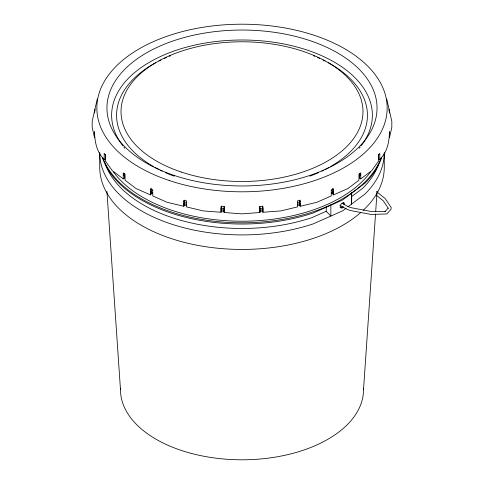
<?xml version="1.0" encoding="UTF-8"?>
<svg xmlns="http://www.w3.org/2000/svg" width="484" height="484" viewBox="0 0 484 484"><rect width="100%" height="100%" fill="white"/><g stroke="black" fill="none" stroke-linecap="round" stroke-linejoin="round"><path stroke-width="0.73" d="M351.729 192.511L351.626 204.073L351.626 193.183M363.526 389.638L375.517 214.025M375.675 211.768L377.066 191.416M97.284 98.93L92.178 121.315L92.178 127.365L94.537 137.71L94.537 131.66C94.761 141.715 96.54 152.043 104.199 159.393L105.458 159.091L105.458 154.384M124.334 173.708L124.334 178.414L123.251 178.892L123.251 172.842L125.06 174.204L125.06 180.254L136.058 188.53L150.397 194.883L150.397 188.833L152.75 189.873L152.75 195.923L167.089 202.276L183.787 206.269L183.787 200.219L186.528 200.872L186.528 206.922L203.226 210.915L221.14 212.276L221.321 206.123M359.666 173.708L359.666 178.414L360.749 178.892L360.749 172.842L358.94 174.204L358.94 180.254L347.942 188.53L333.603 194.883L333.603 188.833L331.25 189.873L331.25 195.923L316.911 202.276L300.213 206.269L300.213 200.219L297.472 200.872L297.472 206.922L280.774 210.915L262.86 212.276L262.86 206.226L259.92 206.45L259.92 212.5L242 213.868L224.08 212.5L224.261 206.347M183.787 206.269L184.307 205.543L184.307 200.164M378.542 154.384L378.542 159.091L379.801 159.393C387.46 152.043 389.239 141.715 389.463 131.66L389.463 137.71L391.822 127.365L391.822 121.315L386.716 98.93M384.998 211.671L388.216 208.096M150.397 194.883L151.226 194.259L151.226 188.209M360.749 178.892L371.748 170.616L378.663 160.972L378.663 154.922L379.801 153.343L379.801 159.393M351.729 196.546L362.812 188.209A139.501 80.544 0 0 0 378.234 165.274M346.211 208.144L342.605 210.861L313.136 223.911A142.272 82.141 0 0 1 99.728 152.775L99.728 167.301A142.272 82.141 0 0 0 200.957 245.945A142.272 82.141 0 0 0 360.592 212.676M348.014 206.789L365.214 193.848A142.272 82.141 0 0 0 384.272 152.775L384.272 167.301A142.272 82.141 0 0 1 363.224 210.298M326.198 206.583L326.198 211.29L311.75 217.685A139.501 80.544 0 0 1 105.766 165.274M329.519 205.192L330.844 205.18L330.844 216.07L326.198 211.29M385.3 211.393L371.434 211.556L350.7 207.618L347.627 206.384L342.103 203.195M339.841 205.228L346.187 208.894L350.029 210.443L371.065 214.436L386.807 213.946L391.024 209.257L391.187 207.497L385.276 198.64L376.6 191.724M333.603 194.883L332.774 194.259L332.774 188.209M123.251 178.892L112.252 170.616L105.337 160.972L105.337 154.922L104.199 153.343L104.199 159.393M376.413 195.324L383.316 200.818L388.349 208.368M300.213 206.269L299.693 205.543L299.693 200.164M262.86 212.276L262.679 206.123M259.92 212.5L259.739 206.347M106.934 191.416L120.474 389.638M389.463 110.969L389.463 112.984M389.075 109.275L389.075 111.29M224.08 212.5L224.08 206.45L221.14 206.226L221.14 212.276M94.924 109.275L94.924 111.29M94.537 110.969L94.537 112.984M328.231 62.678A125.423 72.412 0 0 1 330.687 166.472M328.854 167.506A125.423 72.412 0 0 1 325.048 169.527M323.748 170.186A125.423 72.412 0 0 1 321.751 171.154M318.357 172.715A125.423 72.412 0 0 1 309.845 176.17M174.155 176.17A125.423 72.412 0 0 1 165.643 172.715M162.249 171.154A125.423 72.412 0 0 1 160.252 170.186M158.952 169.527A125.423 72.412 0 0 1 155.146 167.506M153.313 166.472A125.423 72.412 0 0 1 155.769 62.678M158.952 61.002A125.423 72.412 0 0 1 160.912 60.016M164.276 58.431A125.423 72.412 0 0 1 166.339 57.511M169.14 56.325A125.423 72.412 0 0 1 170.556 55.745M313.444 55.745A125.423 72.412 0 0 1 314.86 56.325M317.661 57.511A125.423 72.412 0 0 1 319.724 58.431M323.088 60.016A125.423 72.412 0 0 1 325.048 61.002M122.906 145.89A130.371 75.268 0 0 1 242 39.997A130.371 75.268 0 0 1 361.094 145.89M360.144 147.088A130.371 75.268 0 0 1 359.164 148.279M124.836 148.279A130.371 75.268 0 0 1 123.856 147.088M333.682 189.28A139.501 80.544 0 0 1 331.691 190.26M300.503 201.695A139.501 80.544 0 0 1 297.587 202.445M263.236 208.18A139.501 80.544 0 0 1 259.448 208.483M224.552 208.483A139.501 80.544 0 0 1 220.764 208.18M186.413 202.445A139.501 80.544 0 0 1 183.496 201.695M152.309 190.26A139.501 80.544 0 0 1 150.318 189.28M370.441 172.11A139.501 80.544 0 0 1 242 221.218A139.501 80.544 0 0 1 113.558 172.11M363.496 388.18A121.526 70.162 0 0 1 242 459.8A121.526 70.162 0 0 1 120.504 388.18M343.368 202.548A2.965 1.712 -60 0 1 343.579 204.266M342.605 206.299A2.965 1.712 -60 0 1 340.07 207.376M343.513 206.825A3.001 1.494 -66.1 0 1 342.605 207.836A3.001 1.942 -53 0 1 340.924 207.866A2.946 1.912 -53 0 1 340.924 204.448A3.001 1.942 -53 0 1 342.605 202.996A3.001 1.494 -66.1 0 1 343.888 202.736A2.946 1.464 -66.1 0 1 344.36 204.72M381.719 157.385A142.272 82.141 0 0 1 365.214 182.958L342.605 199.971L313.136 213.02A142.272 82.141 0 0 1 102.281 157.385M380.938 158.359A142.272 82.141 0 0 1 242 222.815A142.272 82.141 0 0 1 103.062 158.359M360.592 175.166A142.272 82.141 0 0 1 359.491 176.103M333.7 192.59A142.272 82.141 0 0 1 331.685 193.552M300.467 204.672A142.272 82.141 0 0 1 297.551 205.41M263.217 211.006A142.272 82.141 0 0 1 260.192 211.254M223.808 211.254A142.272 82.141 0 0 1 220.783 211.006M186.449 205.41A142.272 82.141 0 0 1 183.533 204.672M152.315 193.552A142.272 82.141 0 0 1 150.3 192.59M124.509 176.103A142.272 82.141 0 0 1 123.408 175.166M360.592 173.956A142.272 82.141 0 0 1 359.491 174.893M333.7 191.38A142.272 82.141 0 0 1 331.685 192.342M300.467 203.462A142.272 82.141 0 0 1 297.551 204.2M263.217 209.796A142.272 82.141 0 0 1 260.192 210.044M223.808 210.044A142.272 82.141 0 0 1 220.783 209.796M186.449 204.2A142.272 82.141 0 0 1 183.533 203.462M152.315 192.342A142.272 82.141 0 0 1 150.3 191.38M124.509 174.893A142.272 82.141 0 0 1 123.408 173.956M181.512 172.123A120.982 69.847 0 0 0 362.982 111.635A120.982 69.847 0 0 0 181.512 51.147A120.982 69.847 0 0 0 181.512 172.123M169.424 180.58A145.158 83.805 0 0 0 387.158 108.005A145.158 83.805 0 0 0 169.424 35.429A145.158 83.805 0 0 0 169.424 180.58M174.476 175.529A135.042 77.966 0 0 0 377.042 108.005A135.042 77.966 0 0 0 174.476 40.481A135.042 77.966 0 0 0 174.476 175.529"/></g></svg>
